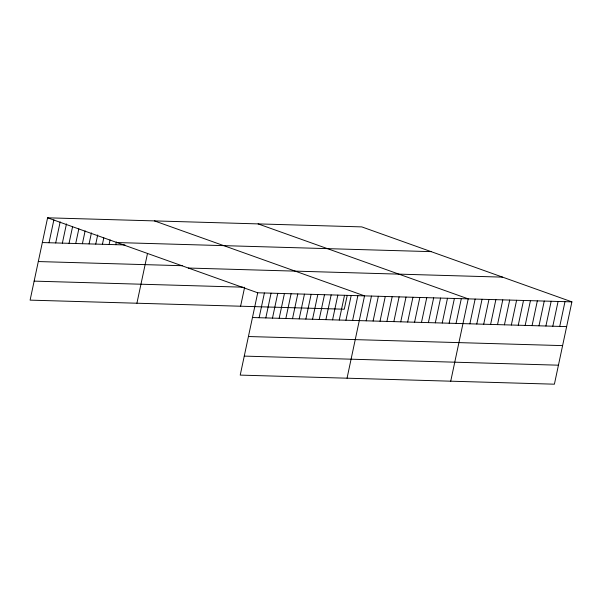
<?xml version="1.0" encoding="UTF-8"?>
<svg xmlns="http://www.w3.org/2000/svg" width="602" height="602" viewBox="0 0 602 602"><rect width="100%" height="100%" fill="white"/><g stroke="black" fill="none" stroke-linecap="round" stroke-linejoin="round"><path stroke-width="0.9" d="M571.9 301.865L257.724 292.783L240.221 375.106L554.404 384.189L571.9 301.865L361.779 226.894L47.596 217.811L30.1 300.135L344.276 309.217L347.219 295.401M49.018 242.749L53.887 219.835M55.693 242.937L60.17 221.86M62.367 243.133L66.461 223.891M69.042 243.328L72.549 226.834M75.717 243.517L78.839 228.858M82.399 243.712L85.123 230.882M89.073 243.908L91.414 232.906M95.748 244.096L97.697 234.93M102.423 244.292L103.792 237.873M109.105 244.487L110.076 239.905M115.78 244.675L116.359 241.929M136.917 303.22L147.505 253.412M240.597 306.215L244.638 287.214M259.138 317.721L264.398 292.978M265.813 317.909L271.073 293.166M272.488 318.104L277.748 293.362M279.17 318.3L284.422 293.558M285.845 318.488L291.105 293.746M292.519 318.684L297.779 293.942M299.194 318.879L304.454 294.137M305.869 319.068L311.129 294.325M312.551 319.263L317.811 294.521M319.226 319.459L324.486 294.717M325.9 319.647L331.16 294.905M332.575 319.843L337.835 295.1M339.25 320.038L344.51 295.296M345.932 320.226L351.192 295.484M352.606 320.422L357.866 295.68M347.045 378.191L364.541 295.875L154.421 220.896M366.197 320.813L371.457 296.071M373.105 321.017L378.365 296.274M380.02 321.212L385.28 296.47M386.928 321.415L392.188 296.673M393.843 321.611L399.103 296.869M400.751 321.814L406.011 297.072M407.667 322.017L412.927 297.275M414.575 322.213L419.835 297.471M421.49 322.416L426.75 297.674M428.398 322.612L433.658 297.87M435.314 322.815L440.574 298.073M442.229 323.011L447.482 298.268M449.137 323.214L454.397 298.472M456.053 323.417L461.305 298.667M450.725 381.194L468.221 298.87L258.1 223.899M469.876 323.816L475.136 299.074M476.784 324.011L482.044 299.269M483.699 324.215L488.959 299.472M490.607 324.41L495.867 299.668M497.523 324.613L502.783 299.871M504.431 324.809L509.691 300.067M511.346 325.012L516.606 300.27M518.254 325.215L523.514 300.473M525.17 325.411L530.43 300.669M532.078 325.614L537.338 300.872M538.993 325.81L544.253 301.068M545.909 326.013L551.161 301.271M552.817 326.209L558.077 301.467M559.732 326.412L564.985 301.67M116.938 242.553L431.115 251.636M42.336 242.553L124.96 244.939M38.302 261.554L182.271 265.715M188.381 268.04L502.557 277.131M34.141 281.126L242.915 287.169M252.464 317.525L566.64 326.615M248.423 336.526L562.599 345.616M244.262 356.106L558.438 365.188M47.596 217.811L257.724 292.783"/></g></svg>
